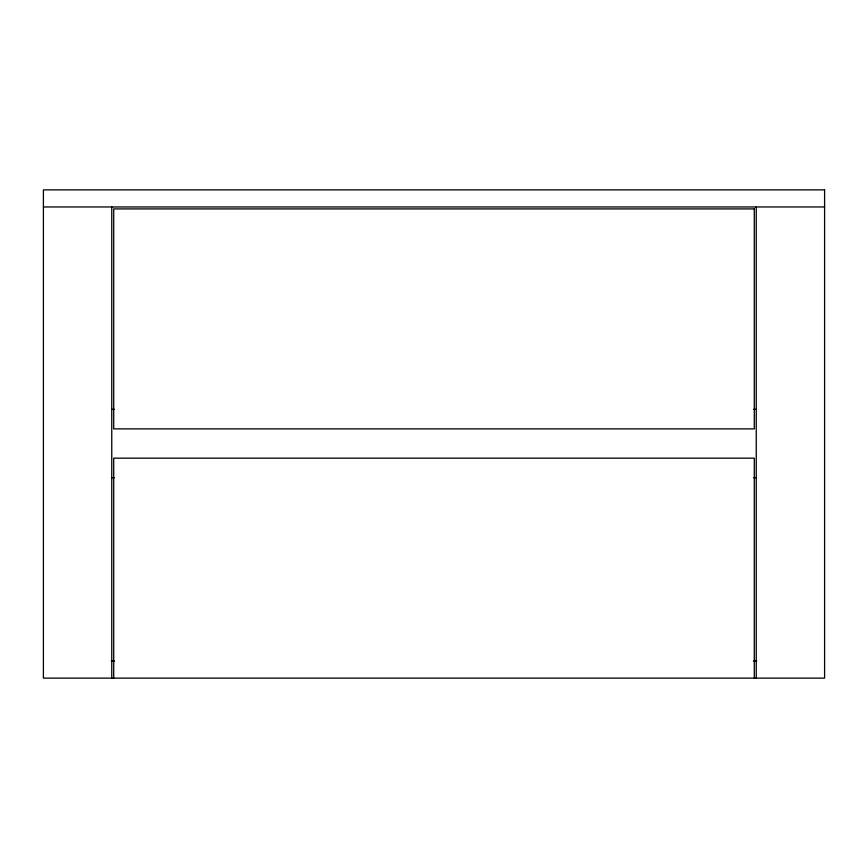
<?xml version="1.0" encoding="UTF-8"?>
<svg xmlns="http://www.w3.org/2000/svg" width="868" height="868" viewBox="0 0 868 868"><rect width="100%" height="100%" fill="white"/><g stroke="black" fill="none" stroke-linecap="round" stroke-linejoin="round"><path stroke-width="1.3" d="M43.4 206.964L824.6 206.964M111.755 409.349L114.468 409.349M753.533 409.349L756.245 409.349M111.755 477.704L114.468 477.704M753.533 477.704L756.245 477.704M111.212 661.036L114.468 661.036M753.533 661.036L756.788 661.036M756.245 206.964L756.245 678.125M754.292 678.125L754.292 458.163L113.708 458.163L113.708 678.125M111.755 206.964L111.755 678.125M824.6 189.875L43.4 189.875L43.4 678.125L824.6 678.125L824.6 189.875M754.292 208.917L113.708 208.917L113.708 428.879L754.292 428.879L754.292 208.917"/></g></svg>
